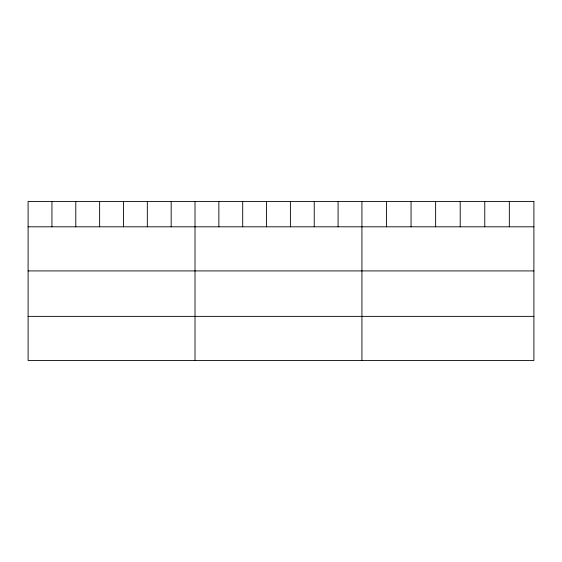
<?xml version="1.0" encoding="UTF-8"?>
<svg xmlns="http://www.w3.org/2000/svg" width="562" height="562" viewBox="0 0 562 562"><rect width="100%" height="100%" fill="white"/><g stroke="black" fill="none" stroke-linecap="round" stroke-linejoin="round"><path stroke-width="0.84" d="M28.1 226.809L533.9 226.809M28.1 270.919L533.9 270.919M28.1 316.371L533.9 316.371M509.334 201.512L509.334 226.809M484.767 201.512L484.767 226.809M460.201 201.512L460.201 226.809M435.627 201.512L435.627 226.809M411.061 201.512L411.061 226.809M386.494 201.512L386.494 226.809M361.928 201.512L361.928 360.488M338.085 201.512L338.085 226.809M314.235 201.512L314.235 226.809M290.392 201.512L290.392 226.809M266.55 201.512L266.55 226.809M242.707 201.512L242.707 226.809M218.857 201.512L218.857 226.809M195.014 201.512L195.014 360.488M171.171 201.512L171.171 226.809M147.321 201.512L147.321 226.809M123.478 201.512L123.478 226.809M99.636 201.512L99.636 226.809M75.793 201.512L75.793 226.809M51.943 201.512L51.943 226.809M533.9 201.512L28.1 201.512L28.1 360.488L533.9 360.488L533.9 201.512"/></g></svg>
